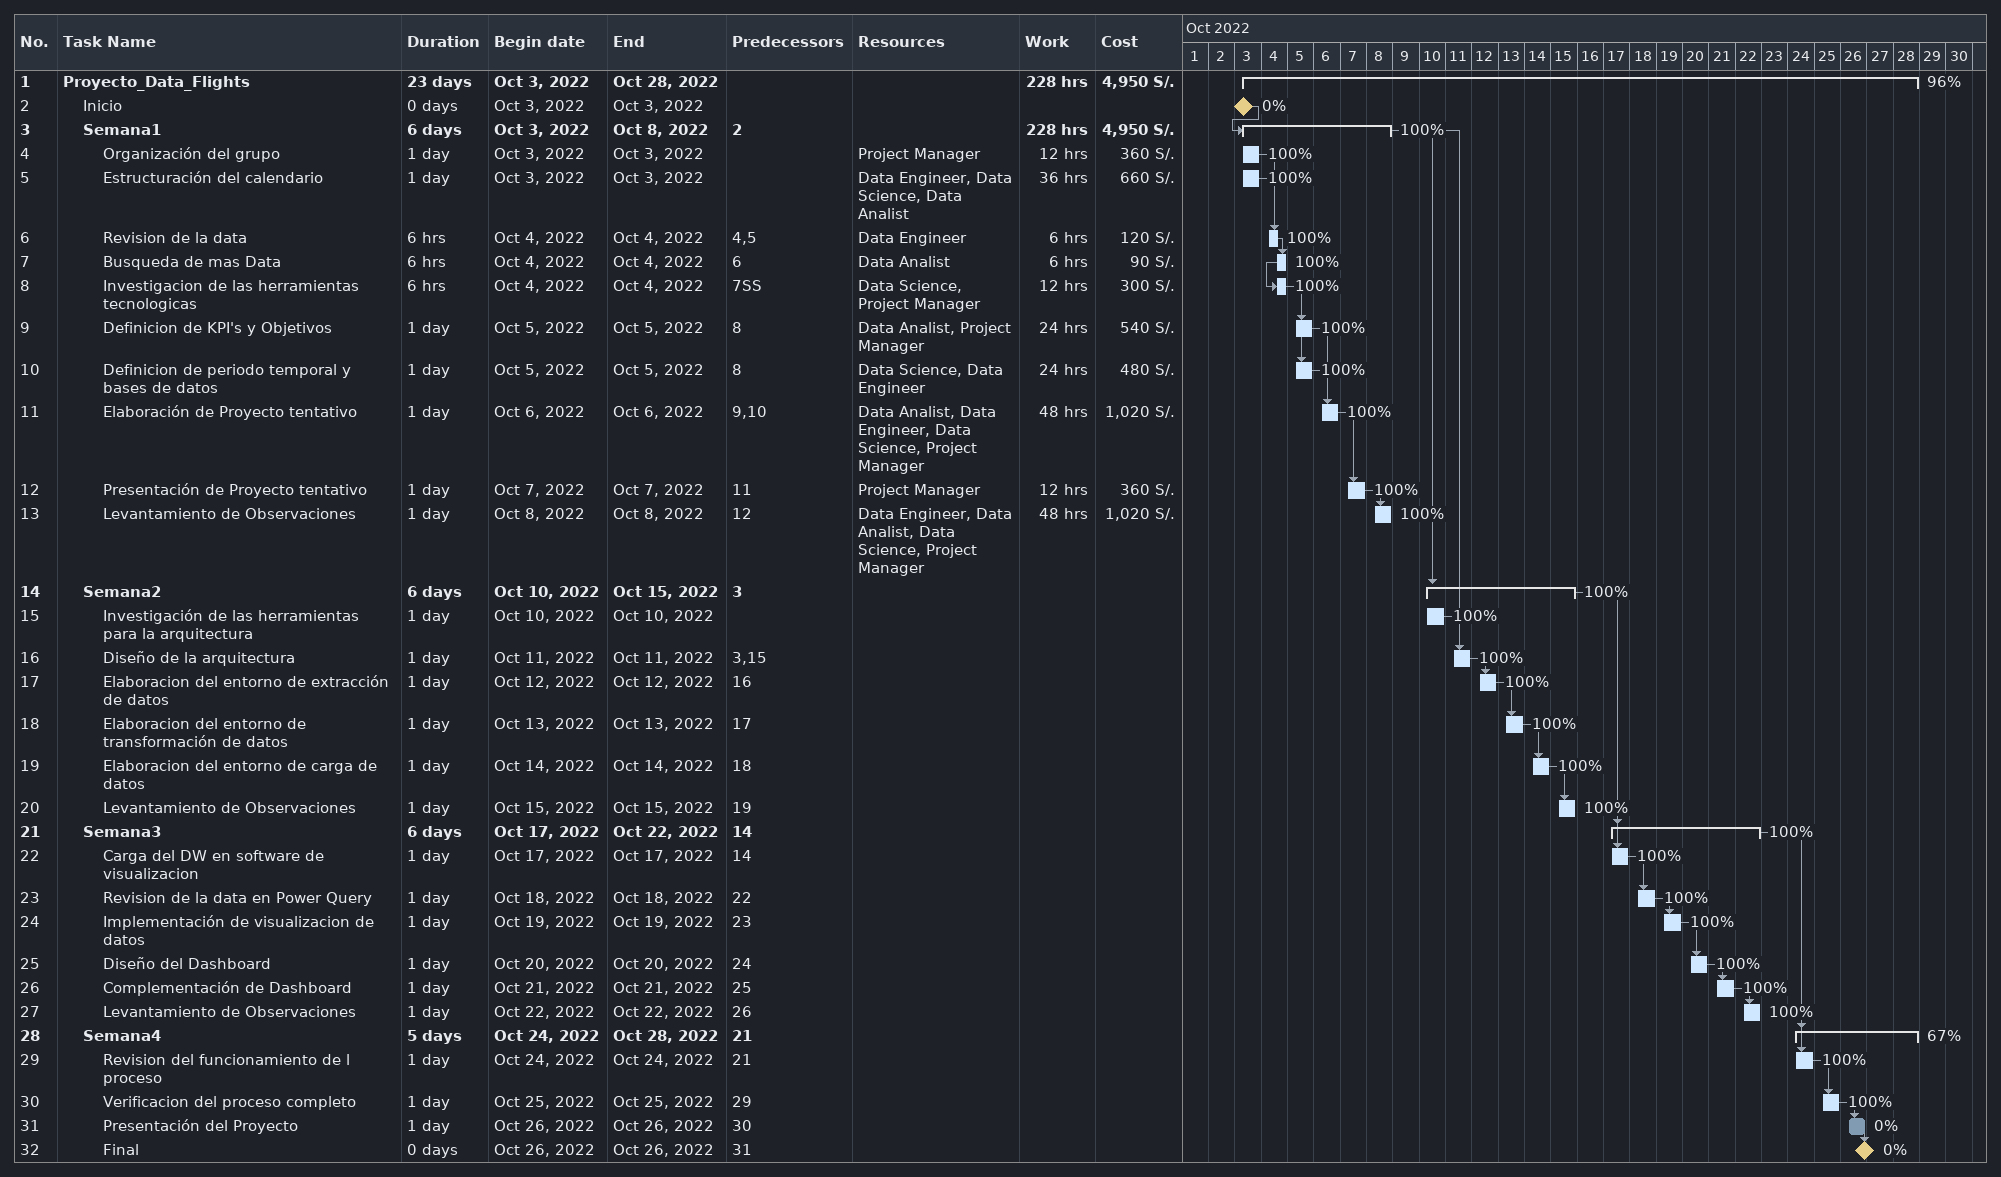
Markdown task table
| ID | Level | Task | Duration | Start | Finish | Predecessors | Resources | % complete | Work (h) | Cost (S/.) |
|---|---|---|---|---|---|---|---|---|---|---|
| 1 | 1 | **Proyecto_Data_Flights** | 23d | 2022-10-03 | 2022-10-28 |  |  | 96 | 228 | 4950 |
| 2 | 2 | Inicio | 0d | 2022-10-03 | 2022-10-03 |  |  | 0 |  |  |
| 3 | 2 | **Semana1** | 6d | 2022-10-03 | 2022-10-08 | 2 |  | 100 | 228 | 4950 |
| 4 | 3 | Organización del grupo | 1d | 2022-10-03 | 2022-10-03 |  | Project Manager | 100 | 12 | 360 |
| 5 | 3 | Estructuración del calendario | 1d | 2022-10-03 | 2022-10-03 |  | Data Engineer, Data Science, Data Analist | 100 | 36 | 660 |
| 6 | 3 | Revision de la data | 6h | 2022-10-04 | 2022-10-04 | 4, 5 | Data Engineer | 100 | 6 | 120 |
| 7 | 3 | Busqueda de mas Data | 6h | 2022-10-04 | 2022-10-04 | 6 | Data Analist | 100 | 6 | 90 |
| 8 | 3 | Investigacion de las herramientas tecnologicas | 6h | 2022-10-04 | 2022-10-04 | 7SS | Data Science, Project Manager | 100 | 12 | 300 |
| 9 | 3 | Definicion de KPI's y Objetivos | 1d | 2022-10-05 | 2022-10-05 | 8 | Data Analist, Project Manager | 100 | 24 | 540 |
| 10 | 3 | Definicion de periodo temporal y bases de datos | 1d | 2022-10-05 | 2022-10-05 | 8 | Data Science, Data Engineer | 100 | 24 | 480 |
| 11 | 3 | Elaboración de Proyecto tentativo | 1d | 2022-10-06 | 2022-10-06 | 9, 10 | Data Analist, Data Engineer, Data Science, Project Manager | 100 | 48 | 1020 |
| 12 | 3 | Presentación de Proyecto tentativo | 1d | 2022-10-07 | 2022-10-07 | 11 | Project Manager | 100 | 12 | 360 |
| 13 | 3 | Levantamiento de Observaciones | 1d | 2022-10-08 | 2022-10-08 | 12 | Data Engineer, Data Analist, Data Science, Project Manager | 100 | 48 | 1020 |
| 14 | 2 | **Semana2** | 6d | 2022-10-10 | 2022-10-15 | 3 |  | 100 |  |  |
| 15 | 3 | Investigación de las herramientas para la arquitectura | 1d | 2022-10-10 | 2022-10-10 |  |  | 100 |  |  |
| 16 | 3 | Diseño de la arquitectura | 1d | 2022-10-11 | 2022-10-11 | 3, 15 |  | 100 |  |  |
| 17 | 3 | Elaboracion del entorno de extracción de datos | 1d | 2022-10-12 | 2022-10-12 | 16 |  | 100 |  |  |
| 18 | 3 | Elaboracion del entorno de transformación de datos | 1d | 2022-10-13 | 2022-10-13 | 17 |  | 100 |  |  |
| 19 | 3 | Elaboracion del entorno de carga de datos | 1d | 2022-10-14 | 2022-10-14 | 18 |  | 100 |  |  |
| 20 | 3 | Levantamiento de Observaciones | 1d | 2022-10-15 | 2022-10-15 | 19 |  | 100 |  |  |
| 21 | 2 | **Semana3** | 6d | 2022-10-17 | 2022-10-22 | 14 |  | 100 |  |  |
| 22 | 3 | Carga del DW en software de visualizacion | 1d | 2022-10-17 | 2022-10-17 | 14 |  | 100 |  |  |
| 23 | 3 | Revision de la data en Power Query | 1d | 2022-10-18 | 2022-10-18 | 22 |  | 100 |  |  |
| 24 | 3 | Implementación de visualizacion de datos | 1d | 2022-10-19 | 2022-10-19 | 23 |  | 100 |  |  |
| 25 | 3 | Diseño del Dashboard | 1d | 2022-10-20 | 2022-10-20 | 24 |  | 100 |  |  |
| 26 | 3 | Complementación de Dashboard | 1d | 2022-10-21 | 2022-10-21 | 25 |  | 100 |  |  |
| 27 | 3 | Levantamiento de Observaciones | 1d | 2022-10-22 | 2022-10-22 | 26 |  | 100 |  |  |
| 28 | 2 | **Semana4** | 5d | 2022-10-24 | 2022-10-28 | 21 |  | 67 |  |  |
| 29 | 3 | Revision del funcionamiento de l proceso | 1d | 2022-10-24 | 2022-10-24 | 21 |  | 100 |  |  |
| 30 | 3 | Verificacion del proceso completo | 1d | 2022-10-25 | 2022-10-25 | 29 |  | 100 |  |  |
| 31 | 3 | Presentación del Proyecto | 1d | 2022-10-26 | 2022-10-26 | 30 |  | 0 |  |  |
| 32 | 3 | Final | 0d | 2022-10-26 | 2022-10-26 | 31 |  | 0 |  |  |
